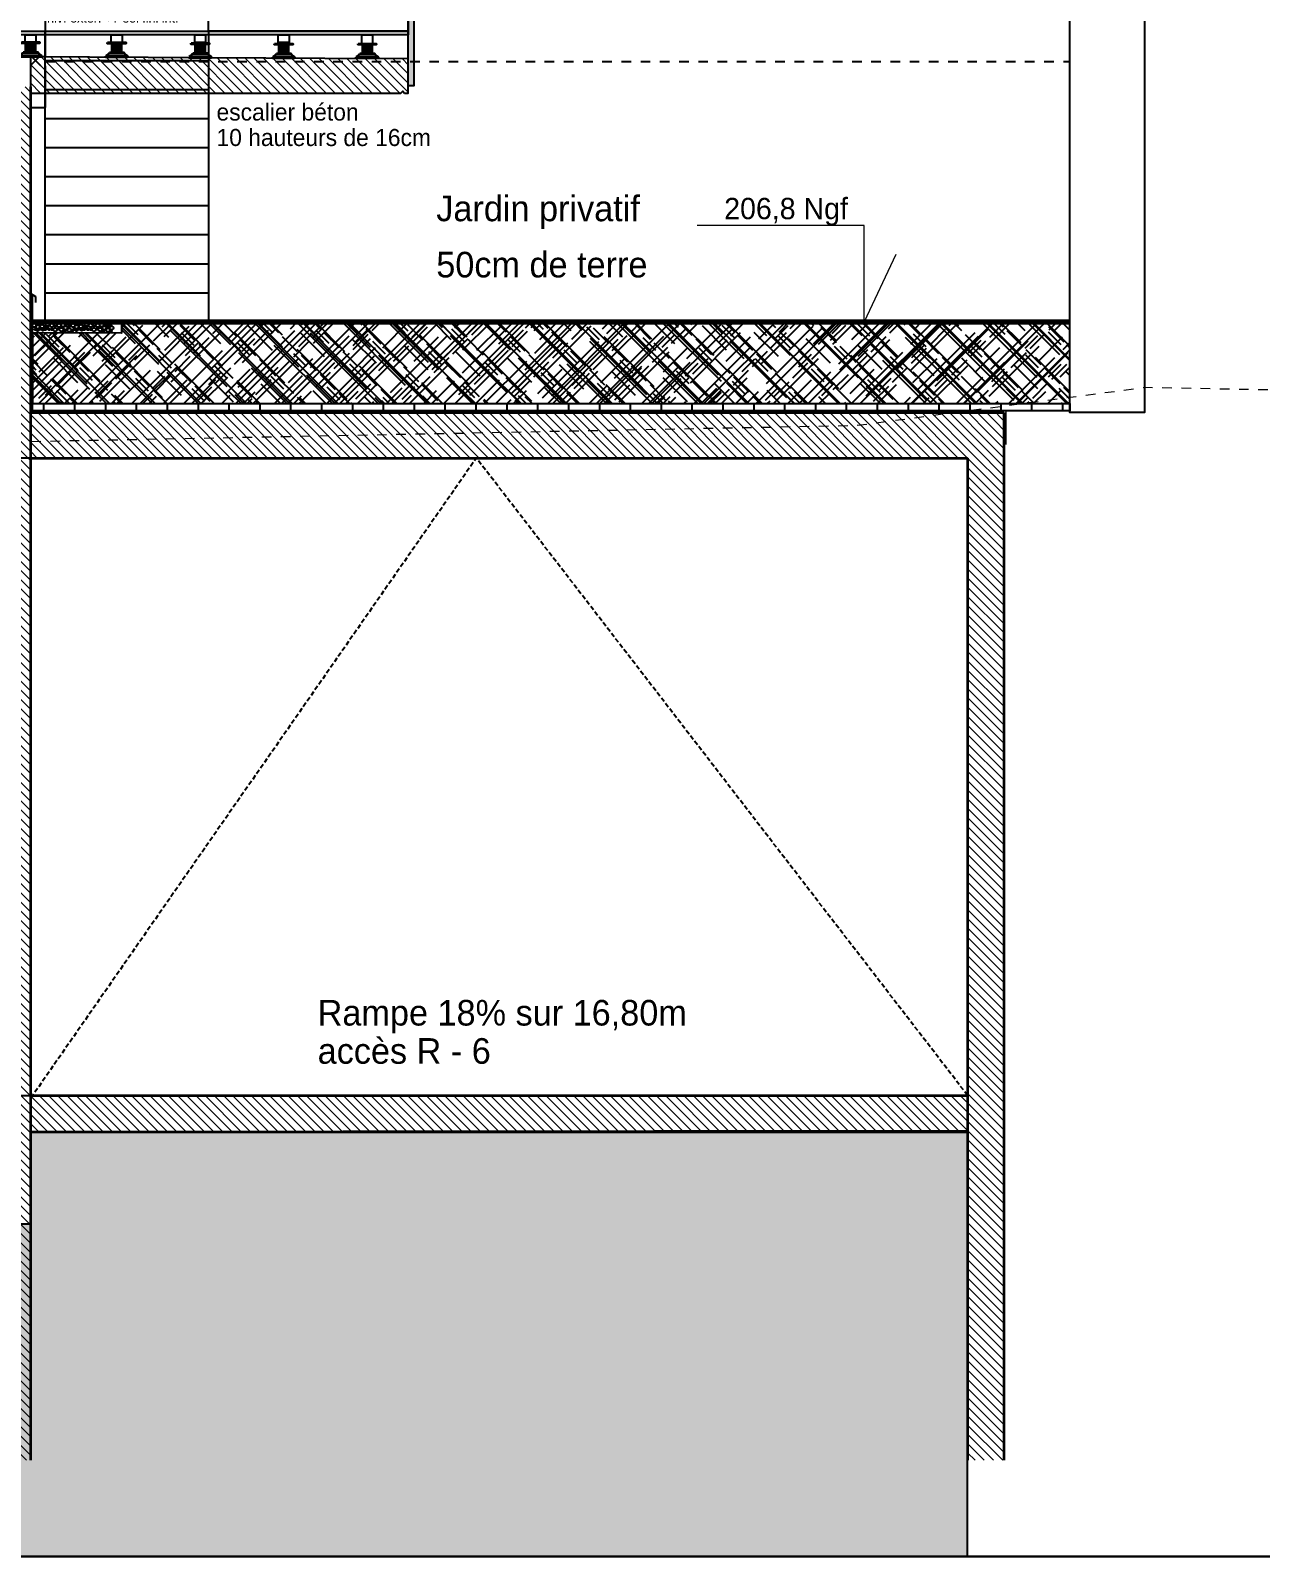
# Model space of a CAD drawing. Header units: centimetres. Extents: x -35664 to 50682, y -23001 to 23705.
# Drawn here: x 47611 to 48288, y -16601 to -15760 of the extents above; entities that cross this region are included whole.
import ezdxf

# ---------------------------------------------------------------- set-up
doc = ezdxf.new("R2010")
doc.units = ezdxf.units.CM
for name, pattern in [('Style de ligne -13', [0.147638, 0.098425, -0.049213]), ('VW-01', [0.41656, 0.20828, -0.20828]), ('VW-02', [0.69435, 0.48607, -0.20828])]:
    doc.linetypes.add(name, pattern=pattern)
doc.layers.add('B BATI-murs', color=252, linetype='Continuous', lineweight=35)
for name, color, linetype in [('B BATI-murs_Hatch', 252, 'Continuous'), ('B GÈnÈral_Hatch', 252, 'Continuous'), ('B Général', 252, 'Continuous'), ('C ANNOTATIONS-niveaux', 252, 'Continuous'), ('C ANNOTATIONS-prestations', 252, 'Continuous'), ('C ANNOTATIONS-texte', 252, 'Continuous'), ('GÈnÈral_Hatch', 252, 'Continuous'), ('Général', 252, 'Continuous'), ('prlm-Coupe', 252, 'Continuous')]:
    doc.layers.add(name, color=color, linetype=linetype)
doc.styles.add('Eurostile', font='Eurosti.TTF')
doc.styles.add('Eurostile (italic)', font='Eurostib.TTF')
pattern_1 = [(45, (0, 0), (-5.65685, 5.65685), []), (135, (0, 0), (5.65685, 5.65685), [])]
pattern_2 = [(45, (0, 0), (2.4253472, -2.6458333), [])]

# ---------------------------------------------------------------- blocks, each defined once
blk = doc.blocks.new('B 90.Groupe-351-1')
at = {"layer": 'B Général', "linetype": 'VW-01', "ltscale": 25.4}
for p, q in [((16238.7, 4917.39), (16238.7, 5481.77)), ((16368.86, 4917.39), (16368.86, 5481.77)), ((16541.92, 4917.39), (16541.92, 5481.77)), ((16675.87, 4917.39), (16675.87, 5481.77)), ((16808.7, 4917.39), (16808.7, 5481.77))]:
    blk.add_line(p, q, dxfattribs=at)
blk = doc.blocks.new('B 90.PF 220 Coupe')
at = {"layer": 'B GÈnÈral_Hatch', "linetype": 'Continuous'}
h = blk.add_hatch(dxfattribs=at)
h.set_pattern_fill('02_ISOLANT', color=256, style=0, pattern_type=2)
h.set_pattern_definition(pattern_1)
h.paths.add_polyline_path([(-116.7, 17), (-89.7, 17), (-89.7, 8), (-106.7, 8), (-106.7, 9), (-116.7, 9)])
for points in [[(-89.7, 9), (-89.8, 9), (-89.8, 7.6), (-106.6, 7.6), (-106.6, 9.1), (-116.7, 9.1), (-116.7, 9), (-106.7, 9), (-106.7, 7.5), (-89.7, 7.5)], [(-66.85, -8.15), (-61.85, -9.49), (-66.85, -10.83)], [(-90.4, -15.1), (124.33, -15.1), (124.33, -15.6), (-90.4, -15.6)], [(-90.4, -17.1), (124.33, -17.1), (124.33, -16.6), (-90.4, -16.6)]]:
    blk.add_hatch(color=250, dxfattribs=at).paths.add_polyline_path(points)
at = {"layer": 'B GÈnÈral_Hatch', "linetype": 'Continuous', "lineweight": 18}
h = blk.add_hatch(dxfattribs=at)
h.set_pattern_fill('50_BETON', color=256, style=0, pattern_type=2)
h.set_pattern_definition(pattern_2)
h.paths.add_polyline_path([(-116.7, -7), (-106.7, -7), (-106.7, 9), (-116.7, 9)])
at = {"layer": 'B GÈnÈral_Hatch', "linetype": 'Continuous'}
h = blk.add_hatch(dxfattribs=at)
h.set_pattern_fill('02_ISOLANT', color=256, style=0, pattern_type=2)
h.set_pattern_definition(pattern_1)
h.paths.add_polyline_path([(-116.7, -15), (-116.7, -7), (-110.7, -7), (-110.7, -15)])
at = {"layer": 'B GÈnÈral_Hatch', "linetype": 'Continuous', "lineweight": 18}
h = blk.add_hatch(dxfattribs=at)
h.set_pattern_fill('50_BETON', color=256, style=0, pattern_type=2)
h.set_pattern_definition(pattern_2)
h.paths.add_polyline_path([(140.3, -11), (140.3, -1), (130.3, -7), (130.3, -11)])
at = {"layer": 'GÈnÈral_Hatch', "linetype": 'Continuous'}
h = blk.add_hatch(dxfattribs=at)
h.set_pattern_fill('02_ISOLANT', color=256, style=0, pattern_type=2)
h.set_pattern_definition(pattern_1)
h.paths.add_polyline_path([(130.3, -11), (140.3, -11), (140.3, -17.6), (130.3, -17.6)])
at = {"layer": 'B Général', "linetype": 'Continuous'}
for p, q in [((-110.7, -7), (-110.7, -17)), ((104.64, -11), (-101.87, -11)), ((-98.55, -9.49), (-61.85, -9.49))]:
    blk.add_line(p, q, dxfattribs=at)
at = {"layer": 'B Général', "linetype": 'VW-02', "ltscale": 25.4}
for p, q in [((-99.45, -1.75), (-97.45, -1.75)), ((-98.45, -0.75), (-98.45, -2.75))]:
    blk.add_line(p, q, dxfattribs=at)
at = {"layer": 'B Général', "linetype": 'Continuous', "flags": 128}
for points in [[(-116.7, 17), (-89.7, 17), (-89.7, 8), (-106.7, 8), (-106.7, 9), (-116.7, 9)], [(-116.7, -7), (-106.7, -7), (-106.7, 9), (-116.7, 9)]]:
    blk.add_lwpolyline(points, dxfattribs=at)
for points in [[(-115.2, 17), (140.32, 17), (140.32, -5), (130.32, -11), (138.32, -11), (138.32, -11), (-115.2, -11)], [(-89.7, 9), (-89.8, 9), (-89.8, 7.6), (-106.6, 7.6), (-106.6, 9.1), (-116.7, 9.1), (-116.7, 9), (-106.7, 9), (-106.7, 7.5), (-89.7, 7.5), (-89.7, 9)], [(-116.7, -15), (-116.7, -7), (-110.7, -7), (-110.7, -15)], [(-110.7, -11), (-110.7, -7), (-106.7, -7), (-106.7, -11)], [(-66.85, -8.15), (-61.85, -9.49), (-66.85, -10.83)], [(-116.7, -17), (-116.7, -15), (-110.7, -15), (-110.7, -17)], [(-90.2, -17), (-110.7, -17), (-110.7, -11), (-90.2, -11)], [(-95.31, -12.6), (127.74, -12.6), (127.74, -19.6), (-95.31, -19.6)]]:
    blk.add_lwpolyline(points, close=True, dxfattribs=at)
at = {"layer": 'B Général', "linetype": 'Continuous', "lineweight": 25, "flags": 128}
for points in [[(-106.7, -10), (-106.7, 7), (-89.7, 7), (-89.7, -10)], [(140.3, -11), (140.3, -1), (140.3, -1), (140.3, -1), (130.3, -7), (130.3, -11)]]:
    blk.add_lwpolyline(points, close=True, dxfattribs=at)
at = {"layer": 'B Général', "flags": 128}
for points in [[(124.3, -19.6), (124.3, -11), (125.8, -11), (126.48, -7), (130.3, -7), (130.3, -19.6)], [(-98.8, -11), (-91.87, -11), (-91.87, -17), (-98.8, -17)], [(-88.43, -15.1), (-88.43, -12.6), (-95.31, -12.6), (-95.31, -19.6), (-88.43, -19.6), (-88.43, -17.1), (-90.4, -17.1), (-90.4, -15.1)], [(-90.4, -15.1), (124.33, -15.1), (124.33, -15.6), (-90.4, -15.6)], [(-90.4, -17.1), (124.33, -17.1), (124.33, -16.6), (-90.4, -16.6)], [(120.86, -15.1), (120.86, -12.6), (127.74, -12.6), (127.74, -19.6), (120.86, -19.6), (120.86, -17.1), (122.83, -17.1), (122.83, -15.1)]]:
    blk.add_lwpolyline(points, close=True, dxfattribs=at)
at = {"layer": 'B Général', "linetype": 'Continuous'}
blk.add_open_spline([(-105.23, -5.59), (-104.2, -7.39), (-100.62, -9.48), (-96.47, -9.5), (-92.87, -7.45), (-90.78, -3.87), (-90.76, 0.28), (-92.81, 3.88), (-96.39, 5.98), (-100.54, 6), (-104.14, 3.94), (-106.23, 0.36), (-106.26, -3.79), (-105.23, -5.59)], degree=2, dxfattribs=at)
at = {"layer": 'Général', "linetype": 'Continuous'}
for p, q in [((130.19, -5.47), (130.19, -5.02)), ((130.3, -19.6), (140.3, -19.6))]:
    blk.add_line(p, q, dxfattribs=at)
at = {"layer": 'Général', "linetype": 'Continuous', "flags": 128}
for points in [[(128.34, -7), (128.69, -5.02), (130.19, -5.02), (129.82, -5.02)], [(128.8, -7), (129.07, -5.47), (130.19, -5.47)]]:
    blk.add_lwpolyline(points, dxfattribs=at)
blk.add_lwpolyline([(130.3, -11), (140.3, -11), (140.3, -17.6), (130.3, -17.6)], close=True, dxfattribs=at)
blk = doc.blocks.new('B 90.Groupe-385-1')
at = {"layer": 'B Général', "linetype": 'Continuous'}
for p, q in [((16792.05, 4917.39), (16792.05, 5007.39)), ((16808.05, 4917.39), (16808.05, 5007.39)), ((16824.05, 4917.39), (16824.05, 5007.39)), ((16840.05, 4917.39), (16840.05, 5007.39)), ((16856.05, 4917.39), (16856.05, 5007.39)), ((16872.05, 4917.39), (16872.05, 5007.39)), ((16888.05, 4917.39), (16888.05, 5007.39)), ((16904.05, 4917.39), (16904.05, 5007.39)), ((16920.05, 4917.39), (16920.05, 5007.39)), ((16936.05, 4917.39), (16936.05, 5007.39))]:
    blk.add_line(p, q, dxfattribs=at)
at = {"layer": 'B Général', "linetype": 'Continuous', "flags": 128}
blk.add_lwpolyline([(16792.05, 4917.39), (16792.05, 5007.39), (16952.06, 5007.39), (16952.06, 4917.39)], close=True, dxfattribs=at)
blk = doc.blocks.new('B 90.Groupe-410-1')
at = {"layer": 'B Général', "linetype": 'Continuous'}
for points in [[(16952.34, 4952.4), (16952.21, 4952.17), (16952.21, 4951.64), (16952.48, 4951.18), (16952.94, 4950.91), (16953.48, 4950.91), (16953.94, 4951.18), (16954.21, 4951.64), (16954.21, 4952.17), (16953.94, 4952.63), (16953.48, 4952.89), (16952.94, 4952.89), (16952.48, 4952.63), (16952.34, 4952.4)], [(16953.47, 4953.58), (16953.41, 4953.47), (16953.41, 4953.2), (16953.54, 4952.97), (16953.77, 4952.84), (16954.04, 4952.84), (16954.27, 4952.97), (16954.41, 4953.2), (16954.41, 4953.47), (16954.27, 4953.7), (16954.04, 4953.83), (16953.77, 4953.83), (16953.54, 4953.7), (16953.47, 4953.58)], [(16954.54, 4954.53), (16954.41, 4954.3), (16954.41, 4953.77), (16954.68, 4953.31), (16955.14, 4953.05), (16955.68, 4953.05), (16956.14, 4953.31), (16956.41, 4953.77), (16956.41, 4954.3), (16956.14, 4954.76), (16955.68, 4955.03), (16955.14, 4955.03), (16954.68, 4954.76), (16954.54, 4954.53)], [(16955.74, 4952.55), (16955.61, 4952.32), (16955.61, 4951.79), (16955.88, 4951.33), (16956.34, 4951.07), (16956.88, 4951.07), (16957.34, 4951.33), (16957.61, 4951.79), (16957.61, 4952.32), (16957.34, 4952.78), (16956.88, 4953.05), (16956.34, 4953.05), (16955.88, 4952.78), (16955.74, 4952.55)], [(16956.67, 4953.82), (16956.61, 4953.71), (16956.61, 4953.44), (16956.74, 4953.21), (16956.97, 4953.08), (16957.24, 4953.08), (16957.47, 4953.21), (16957.61, 4953.44), (16957.61, 4953.71), (16957.47, 4953.94), (16957.24, 4954.07), (16956.97, 4954.07), (16956.74, 4953.94), (16956.67, 4953.82)], [(16952.88, 4949.08), (16952.74, 4948.85), (16952.74, 4948.32), (16953.01, 4947.86), (16953.47, 4947.59), (16954.01, 4947.59), (16954.47, 4947.86), (16954.74, 4948.32), (16954.74, 4948.85), (16954.47, 4949.31), (16954.01, 4949.57), (16953.47, 4949.57), (16953.01, 4949.31), (16952.88, 4949.08)], [(16953.14, 4946.9), (16953.01, 4946.67), (16953.01, 4946.14), (16953.28, 4945.68), (16953.74, 4945.42), (16954.28, 4945.42), (16954.74, 4945.68), (16955.01, 4946.14), (16955.01, 4946.67), (16954.74, 4947.13), (16954.28, 4947.4), (16953.74, 4947.4), (16953.28, 4947.13), (16953.14, 4946.9)], [(16953.17, 4950.51), (16953.11, 4950.4), (16953.11, 4950.13), (16953.24, 4949.9), (16953.47, 4949.77), (16953.74, 4949.77), (16953.97, 4949.9), (16954.11, 4950.13), (16954.11, 4950.4), (16953.97, 4950.63), (16953.74, 4950.76), (16953.47, 4950.76), (16953.24, 4950.63), (16953.17, 4950.51)], [(16954.07, 4944.38), (16954.01, 4944.26), (16954.01, 4944), (16954.14, 4943.77), (16954.37, 4943.64), (16954.64, 4943.64), (16954.87, 4943.77), (16955.01, 4944), (16955.01, 4944.26), (16954.87, 4944.49), (16954.64, 4944.63), (16954.37, 4944.63), (16954.14, 4944.49), (16954.07, 4944.38)], [(16954.47, 4952.04), (16954.41, 4951.92), (16954.41, 4951.66), (16954.54, 4951.43), (16954.77, 4951.29), (16955.04, 4951.29), (16955.27, 4951.43), (16955.41, 4951.66), (16955.41, 4951.92), (16955.27, 4952.15), (16955.04, 4952.28), (16954.77, 4952.28), (16954.54, 4952.15), (16954.47, 4952.04)], [(16954.54, 4950.46), (16954.41, 4950.24), (16954.41, 4949.7), (16954.68, 4949.25), (16955.14, 4948.98), (16955.68, 4948.98), (16956.14, 4949.25), (16956.41, 4949.7), (16956.41, 4950.24), (16956.14, 4950.69), (16955.68, 4950.96), (16955.14, 4950.96), (16954.68, 4950.69), (16954.54, 4950.46)], [(16955.44, 4948.2), (16955.31, 4947.97), (16955.31, 4947.44), (16955.58, 4946.98), (16956.04, 4946.72), (16956.58, 4946.72), (16957.04, 4946.98), (16957.31, 4947.44), (16957.31, 4947.97), (16957.04, 4948.43), (16956.58, 4948.69), (16956.04, 4948.69), (16955.58, 4948.43), (16955.44, 4948.2)], [(16955.37, 4946.36), (16955.31, 4946.24), (16955.31, 4945.98), (16955.44, 4945.75), (16955.67, 4945.62), (16955.94, 4945.62), (16956.17, 4945.75), (16956.31, 4945.98), (16956.31, 4946.24), (16956.17, 4946.47), (16955.94, 4946.61), (16955.67, 4946.61), (16955.44, 4946.47), (16955.37, 4946.36)], [(16955.48, 4944.8), (16955.35, 4944.57), (16955.35, 4944.04), (16955.61, 4943.58), (16956.08, 4943.31), (16956.61, 4943.31), (16957.08, 4943.58), (16957.35, 4944.04), (16957.35, 4944.57), (16957.08, 4945.03), (16956.61, 4945.29), (16956.08, 4945.29), (16955.61, 4945.03), (16955.48, 4944.8)], [(16956.67, 4949.72), (16956.61, 4949.61), (16956.61, 4949.34), (16956.74, 4949.11), (16956.97, 4948.98), (16957.24, 4948.98), (16957.47, 4949.11), (16957.61, 4949.34), (16957.61, 4949.61), (16957.47, 4949.84), (16957.24, 4949.97), (16956.97, 4949.97), (16956.74, 4949.84), (16956.67, 4949.72)], [(16952.37, 4938.02), (16952.31, 4937.91), (16952.31, 4937.64), (16952.44, 4937.41), (16952.67, 4937.28), (16952.94, 4937.28), (16953.17, 4937.41), (16953.31, 4937.64), (16953.31, 4937.91), (16953.17, 4938.14), (16952.94, 4938.27), (16952.67, 4938.27), (16952.44, 4938.14), (16952.37, 4938.02)], [(16952.64, 4940.67), (16952.51, 4940.44), (16952.51, 4939.91), (16952.78, 4939.45), (16953.24, 4939.18), (16953.78, 4939.18), (16954.24, 4939.45), (16954.51, 4939.91), (16954.51, 4940.44), (16954.24, 4940.9), (16953.78, 4941.16), (16953.24, 4941.16), (16952.78, 4940.9), (16952.64, 4940.67)], [(16952.57, 4936.07), (16952.51, 4935.95), (16952.51, 4935.69), (16952.64, 4935.46), (16952.87, 4935.32), (16953.14, 4935.32), (16953.37, 4935.46), (16953.51, 4935.69), (16953.51, 4935.95), (16953.37, 4936.18), (16953.14, 4936.31), (16952.87, 4936.31), (16952.64, 4936.18), (16952.57, 4936.07)], [(16953.14, 4942.94), (16953.01, 4942.71), (16953.01, 4942.18), (16953.28, 4941.72), (16953.74, 4941.46), (16954.28, 4941.46), (16954.74, 4941.72), (16955.01, 4942.18), (16955.01, 4942.71), (16954.74, 4943.17), (16954.28, 4943.44), (16953.74, 4943.44), (16953.28, 4943.17), (16953.14, 4942.94)], [(16953.72, 4937.6), (16953.59, 4937.37), (16953.59, 4936.84), (16953.85, 4936.38), (16954.32, 4936.12), (16954.85, 4936.12), (16955.32, 4936.38), (16955.59, 4936.84), (16955.59, 4937.37), (16955.32, 4937.83), (16954.85, 4938.09), (16954.32, 4938.09), (16953.85, 4937.83), (16953.72, 4937.6)], [(16954.32, 4939.03), (16954.26, 4938.92), (16954.26, 4938.65), (16954.39, 4938.43), (16954.62, 4938.29), (16954.89, 4938.29), (16955.12, 4938.43), (16955.26, 4938.65), (16955.26, 4938.92), (16955.12, 4939.15), (16954.89, 4939.28), (16954.62, 4939.28), (16954.39, 4939.15), (16954.32, 4939.03)], [(16955.07, 4940.32), (16955.01, 4940.21), (16955.01, 4939.94), (16955.14, 4939.71), (16955.37, 4939.58), (16955.64, 4939.58), (16955.87, 4939.71), (16956.01, 4939.94), (16956.01, 4940.21), (16955.87, 4940.44), (16955.64, 4940.57), (16955.37, 4940.57), (16955.14, 4940.44), (16955.07, 4940.32)], [(16955.57, 4936.16), (16955.51, 4936.05), (16955.51, 4935.78), (16955.64, 4935.56), (16955.87, 4935.42), (16956.14, 4935.42), (16956.37, 4935.56), (16956.51, 4935.78), (16956.51, 4936.05), (16956.37, 4936.28), (16956.14, 4936.41), (16955.87, 4936.41), (16955.64, 4936.28), (16955.57, 4936.16)], [(16955.77, 4942.7), (16955.71, 4942.58), (16955.71, 4942.32), (16955.84, 4942.09), (16956.07, 4941.95), (16956.34, 4941.95), (16956.57, 4942.09), (16956.71, 4942.32), (16956.71, 4942.58), (16956.57, 4942.81), (16956.34, 4942.94), (16956.07, 4942.94), (16955.84, 4942.81), (16955.77, 4942.7)], [(16955.77, 4941.21), (16955.71, 4941.1), (16955.71, 4940.83), (16955.84, 4940.6), (16956.07, 4940.47), (16956.34, 4940.47), (16956.57, 4940.6), (16956.71, 4940.83), (16956.71, 4941.1), (16956.57, 4941.33), (16956.34, 4941.46), (16956.07, 4941.46), (16955.84, 4941.33), (16955.77, 4941.21)], [(16955.77, 4939.13), (16955.71, 4939.02), (16955.71, 4938.75), (16955.84, 4938.52), (16956.07, 4938.39), (16956.34, 4938.39), (16956.57, 4938.52), (16956.71, 4938.75), (16956.71, 4939.02), (16956.57, 4939.25), (16956.34, 4939.38), (16956.07, 4939.38), (16955.84, 4939.25), (16955.77, 4939.13)], [(16956.07, 4937.75), (16956.01, 4937.63), (16956.01, 4937.37), (16956.14, 4937.14), (16956.37, 4937.01), (16956.64, 4937.01), (16956.87, 4937.14), (16957.01, 4937.37), (16957.01, 4937.63), (16956.87, 4937.86), (16956.64, 4938), (16956.37, 4938), (16956.14, 4937.86), (16956.07, 4937.75)], [(16952.34, 4931.05), (16952.21, 4930.83), (16952.21, 4930.29), (16952.48, 4929.84), (16952.94, 4929.57), (16953.48, 4929.57), (16953.94, 4929.84), (16954.21, 4930.29), (16954.21, 4930.83), (16953.94, 4931.28), (16953.48, 4931.55), (16952.94, 4931.55), (16952.48, 4931.28), (16952.34, 4931.05)], [(16952.88, 4927.74), (16952.74, 4927.51), (16952.74, 4926.98), (16953.01, 4926.52), (16953.47, 4926.25), (16954.01, 4926.25), (16954.47, 4926.52), (16954.74, 4926.98), (16954.74, 4927.51), (16954.47, 4927.97), (16954.01, 4928.23), (16953.47, 4928.23), (16953.01, 4927.97), (16952.88, 4927.74)], [(16953.14, 4933.25), (16953.01, 4933.02), (16953.01, 4932.49), (16953.28, 4932.03), (16953.74, 4931.76), (16954.28, 4931.76), (16954.74, 4932.03), (16955.01, 4932.49), (16955.01, 4933.02), (16954.74, 4933.48), (16954.28, 4933.74), (16953.74, 4933.74), (16953.28, 4933.48), (16953.14, 4933.25)], [(16953.17, 4929.17), (16953.11, 4929.06), (16953.11, 4928.79), (16953.24, 4928.56), (16953.47, 4928.43), (16953.74, 4928.43), (16953.97, 4928.56), (16954.11, 4928.79), (16954.11, 4929.06), (16953.97, 4929.29), (16953.74, 4929.42), (16953.47, 4929.42), (16953.24, 4929.29), (16953.17, 4929.17)], [(16953.99, 4935.22), (16953.85, 4935), (16953.85, 4934.46), (16954.12, 4934.01), (16954.59, 4933.74), (16955.12, 4933.74), (16955.59, 4934.01), (16955.85, 4934.46), (16955.85, 4935), (16955.59, 4935.45), (16955.12, 4935.72), (16954.59, 4935.72), (16954.12, 4935.45), (16953.99, 4935.22)], [(16954.47, 4930.69), (16954.41, 4930.58), (16954.41, 4930.31), (16954.54, 4930.08), (16954.77, 4929.95), (16955.04, 4929.95), (16955.27, 4930.08), (16955.41, 4930.31), (16955.41, 4930.58), (16955.27, 4930.81), (16955.04, 4930.94), (16954.77, 4930.94), (16954.54, 4930.81), (16954.47, 4930.69)], [(16954.54, 4929.12), (16954.41, 4928.89), (16954.41, 4928.36), (16954.68, 4927.9), (16955.14, 4927.64), (16955.68, 4927.64), (16956.14, 4927.9), (16956.41, 4928.36), (16956.41, 4928.89), (16956.14, 4929.35), (16955.68, 4929.62), (16955.14, 4929.62), (16954.68, 4929.35), (16954.54, 4929.12)], [(16955.74, 4931.21), (16955.61, 4930.98), (16955.61, 4930.45), (16955.88, 4929.99), (16956.34, 4929.72), (16956.88, 4929.72), (16957.34, 4929.99), (16957.61, 4930.45), (16957.61, 4930.98), (16957.34, 4931.44), (16956.88, 4931.7), (16956.34, 4931.7), (16955.88, 4931.44), (16955.74, 4931.21)], [(16955.71, 4933.67), (16955.64, 4933.55), (16955.64, 4933.29), (16955.78, 4933.06), (16956.01, 4932.92), (16956.28, 4932.92), (16956.51, 4933.06), (16956.64, 4933.29), (16956.64, 4933.55), (16956.51, 4933.78), (16956.28, 4933.91), (16956.01, 4933.91), (16955.78, 4933.78), (16955.71, 4933.67)], [(16956.33, 4934.88), (16956.26, 4934.76), (16956.26, 4934.5), (16956.39, 4934.27), (16956.62, 4934.14), (16956.89, 4934.14), (16957.12, 4934.27), (16957.26, 4934.5), (16957.26, 4934.76), (16957.12, 4934.99), (16956.89, 4935.13), (16956.62, 4935.13), (16956.39, 4934.99), (16956.33, 4934.88)], [(16956.67, 4932.48), (16956.61, 4932.36), (16956.61, 4932.1), (16956.74, 4931.87), (16956.97, 4931.74), (16957.24, 4931.74), (16957.47, 4931.87), (16957.61, 4932.1), (16957.61, 4932.36), (16957.47, 4932.59), (16957.24, 4932.73), (16956.97, 4932.73), (16956.74, 4932.59), (16956.67, 4932.48)], [(16956.67, 4928.38), (16956.61, 4928.26), (16956.61, 4928), (16956.74, 4927.77), (16956.97, 4927.64), (16957.24, 4927.64), (16957.47, 4927.77), (16957.61, 4928), (16957.61, 4928.26), (16957.47, 4928.49), (16957.24, 4928.63), (16956.97, 4928.63), (16956.74, 4928.49), (16956.67, 4928.38)], [(16952.64, 4919.32), (16952.51, 4919.09), (16952.51, 4918.56), (16952.78, 4918.1), (16953.24, 4917.84), (16953.78, 4917.84), (16954.24, 4918.1), (16954.51, 4918.56), (16954.51, 4919.09), (16954.24, 4919.55), (16953.78, 4919.82), (16953.24, 4919.82), (16952.78, 4919.55), (16952.64, 4919.32)], [(16953.14, 4925.56), (16953.01, 4925.33), (16953.01, 4924.8), (16953.28, 4924.34), (16953.74, 4924.07), (16954.28, 4924.07), (16954.74, 4924.34), (16955.01, 4924.8), (16955.01, 4925.33), (16954.74, 4925.79), (16954.28, 4926.05), (16953.74, 4926.05), (16953.28, 4925.79), (16953.14, 4925.56)], [(16953.14, 4921.6), (16953.01, 4921.37), (16953.01, 4920.84), (16953.28, 4920.38), (16953.74, 4920.12), (16954.28, 4920.12), (16954.74, 4920.38), (16955.01, 4920.84), (16955.01, 4921.37), (16954.74, 4921.83), (16954.28, 4922.09), (16953.74, 4922.09), (16953.28, 4921.83), (16953.14, 4921.6)], [(16954.07, 4923.04), (16954.01, 4922.92), (16954.01, 4922.66), (16954.14, 4922.43), (16954.37, 4922.29), (16954.64, 4922.29), (16954.87, 4922.43), (16955.01, 4922.66), (16955.01, 4922.92), (16954.87, 4923.15), (16954.64, 4923.28), (16954.37, 4923.28), (16954.14, 4923.15), (16954.07, 4923.04)], [(16955.07, 4918.98), (16955.01, 4918.86), (16955.01, 4918.6), (16955.14, 4918.37), (16955.37, 4918.24), (16955.64, 4918.24), (16955.87, 4918.37), (16956.01, 4918.6), (16956.01, 4918.86), (16955.87, 4919.09), (16955.64, 4919.23), (16955.37, 4919.23), (16955.14, 4919.09), (16955.07, 4918.98)], [(16955.44, 4926.86), (16955.31, 4926.63), (16955.31, 4926.1), (16955.58, 4925.64), (16956.04, 4925.37), (16956.58, 4925.37), (16957.04, 4925.64), (16957.31, 4926.1), (16957.31, 4926.63), (16957.04, 4927.09), (16956.58, 4927.35), (16956.04, 4927.35), (16955.58, 4927.09), (16955.44, 4926.86)], [(16955.37, 4925.01), (16955.31, 4924.9), (16955.31, 4924.63), (16955.44, 4924.4), (16955.67, 4924.27), (16955.94, 4924.27), (16956.17, 4924.4), (16956.31, 4924.63), (16956.31, 4924.9), (16956.17, 4925.13), (16955.94, 4925.26), (16955.67, 4925.26), (16955.44, 4925.13), (16955.37, 4925.01)], [(16955.48, 4923.45), (16955.35, 4923.22), (16955.35, 4922.69), (16955.61, 4922.23), (16956.08, 4921.97), (16956.61, 4921.97), (16957.08, 4922.23), (16957.35, 4922.69), (16957.35, 4923.22), (16957.08, 4923.68), (16956.61, 4923.95), (16956.08, 4923.95), (16955.61, 4923.68), (16955.48, 4923.45)], [(16955.77, 4921.35), (16955.71, 4921.24), (16955.71, 4920.97), (16955.84, 4920.74), (16956.07, 4920.61), (16956.34, 4920.61), (16956.57, 4920.74), (16956.71, 4920.97), (16956.71, 4921.24), (16956.57, 4921.47), (16956.34, 4921.6), (16956.07, 4921.6), (16955.84, 4921.47), (16955.77, 4921.35)], [(16955.77, 4919.87), (16955.71, 4919.75), (16955.71, 4919.49), (16955.84, 4919.26), (16956.07, 4919.13), (16956.34, 4919.13), (16956.57, 4919.26), (16956.71, 4919.49), (16956.71, 4919.75), (16956.57, 4919.98), (16956.34, 4920.12), (16956.07, 4920.12), (16955.84, 4919.98), (16955.77, 4919.87)], [(16952.37, 4916.68), (16952.31, 4916.57), (16952.31, 4916.3), (16952.44, 4916.07), (16952.67, 4915.94), (16952.94, 4915.94), (16953.17, 4916.07), (16953.31, 4916.3), (16953.31, 4916.57), (16953.17, 4916.8), (16952.94, 4916.93), (16952.67, 4916.93), (16952.44, 4916.8), (16952.37, 4916.68)], [(16952.57, 4914.72), (16952.51, 4914.61), (16952.51, 4914.34), (16952.64, 4914.11), (16952.87, 4913.98), (16953.14, 4913.98), (16953.37, 4914.11), (16953.51, 4914.34), (16953.51, 4914.61), (16953.37, 4914.84), (16953.14, 4914.97), (16952.87, 4914.97), (16952.64, 4914.84), (16952.57, 4914.72)], [(16953.14, 4911.9), (16953.01, 4911.67), (16953.01, 4911.14), (16953.28, 4910.68), (16953.74, 4910.42), (16954.28, 4910.42), (16954.74, 4910.68), (16955.01, 4911.14), (16955.01, 4911.67), (16954.74, 4912.13), (16954.28, 4912.4), (16953.74, 4912.4), (16953.28, 4912.13), (16953.14, 4911.9)], [(16953.72, 4916.26), (16953.59, 4916.03), (16953.59, 4915.5), (16953.85, 4915.04), (16954.32, 4914.77), (16954.85, 4914.77), (16955.32, 4915.04), (16955.59, 4915.5), (16955.59, 4916.03), (16955.32, 4916.49), (16954.85, 4916.75), (16954.32, 4916.75), (16953.85, 4916.49), (16953.72, 4916.26)], [(16953.99, 4913.88), (16953.85, 4913.65), (16953.85, 4913.12), (16954.12, 4912.66), (16954.59, 4912.4), (16955.12, 4912.4), (16955.59, 4912.66), (16955.85, 4913.12), (16955.85, 4913.65), (16955.59, 4914.11), (16955.12, 4914.38), (16954.59, 4914.38), (16954.12, 4914.11), (16953.99, 4913.88)], [(16954.32, 4917.69), (16954.26, 4917.58), (16954.26, 4917.31), (16954.39, 4917.08), (16954.62, 4916.95), (16954.89, 4916.95), (16955.12, 4917.08), (16955.26, 4917.31), (16955.26, 4917.58), (16955.12, 4917.81), (16954.89, 4917.94), (16954.62, 4917.94), (16954.39, 4917.81), (16954.32, 4917.69)], [(16955.57, 4914.82), (16955.51, 4914.71), (16955.51, 4914.44), (16955.64, 4914.21), (16955.87, 4914.08), (16956.14, 4914.08), (16956.37, 4914.21), (16956.51, 4914.44), (16956.51, 4914.71), (16956.37, 4914.94), (16956.14, 4915.07), (16955.87, 4915.07), (16955.64, 4914.94), (16955.57, 4914.82)], [(16955.71, 4912.32), (16955.64, 4912.21), (16955.64, 4911.94), (16955.78, 4911.71), (16956.01, 4911.58), (16956.28, 4911.58), (16956.51, 4911.71), (16956.64, 4911.94), (16956.64, 4912.21), (16956.51, 4912.44), (16956.28, 4912.57), (16956.01, 4912.57), (16955.78, 4912.44), (16955.71, 4912.32)], [(16955.77, 4917.79), (16955.71, 4917.68), (16955.71, 4917.41), (16955.84, 4917.18), (16956.07, 4917.05), (16956.34, 4917.05), (16956.57, 4917.18), (16956.71, 4917.41), (16956.71, 4917.68), (16956.57, 4917.9), (16956.34, 4918.04), (16956.07, 4918.04), (16955.84, 4917.9), (16955.77, 4917.79)], [(16956.07, 4916.4), (16956.01, 4916.29), (16956.01, 4916.02), (16956.14, 4915.8), (16956.37, 4915.66), (16956.64, 4915.66), (16956.87, 4915.8), (16957.01, 4916.02), (16957.01, 4916.29), (16956.87, 4916.52), (16956.64, 4916.65), (16956.37, 4916.65), (16956.14, 4916.52), (16956.07, 4916.4)], [(16956.33, 4913.53), (16956.26, 4913.42), (16956.26, 4913.15), (16956.39, 4912.93), (16956.62, 4912.79), (16956.89, 4912.79), (16957.12, 4912.93), (16957.26, 4913.15), (16957.26, 4913.42), (16957.12, 4913.65), (16956.89, 4913.78), (16956.62, 4913.78), (16956.39, 4913.65), (16956.33, 4913.53)]]:
    blk.add_open_spline(points, degree=2, dxfattribs=at)
blk = doc.blocks.new('B 90.Groupe-505-1')
at = {"layer": 'B GÈnÈral_Hatch', "linetype": 'Continuous'}
h = blk.add_hatch(dxfattribs=at)
h.set_pattern_fill('H_VEGETAL 3', color=256, style=0, pattern_type=2)
h.set_pattern_definition([(45, (0, 0), (23.212778, -1.975556), [44.003255, -6.28618]), (45, (-3.58, -6.791), (-3.5471, -28.555677), [18.85854, -31.430896]), (45, (3.143, -3.143), (2.536633, -22.539133), [40.349175, -45.50013]), (45, (1.605, -7.779), (26.400366, 1.257412), [38.97431, -11.315123]), (45, (6.286, -6.286), (12.572359, -12.572359), [11.783446, -2.945862]), (45, (7.858, -7.858), (12.572359, -12.572359), [9.864344, -16.094456]), (45, (9.43, -9.43), (12.572359, -12.572359), []), (45, (0.185, -21.731), (12.572359, -12.572359), [66.77512, -54.63419]), (135, (6.42, -3.21), (24.694444, 4.198056), [44.003455, -6.28621]), (135, (11.853, -12.1), (-29.633333, 0.987778), [18.858624, -31.43104]), (135, (0.74, -4.692), (-6.6675, -21.73111), [40.34934, -45.50032]), (135, (5.927, -14.076), (24.94139, 3.704167), [38.97449, -11.315174]), (135, (8.396, -20.003), (16.792222, 11.853333), [11.78373, -2.945933]), (135, (3.704, -18.274), (-15.804444, -12.84111), [9.864344, -16.094456]), (135, (1.729, -19.509), (18.026944, 10.61861), []), (135, (4.445, -26.176), (14.322778, 14.569722), [66.77531, -54.63435])])
h.paths.add_polyline_path([(16997.06, 5481.77), (16952.06, 5481.77), (16952.09, 4959.39), (16958.22, 4959.39), (16958.18, 4910.39), (16997.06, 4910.39)])
h = blk.add_hatch(dxfattribs=at)
h.set_pattern_fill('BARDAGE BOIS-2', color=256, angle=90, style=0, pattern_type=2)
h.set_pattern_definition([(180, (94760.784, -155990.602), (1e-15, 17), [])])
h.paths.add_polyline_path([(16997.06, 4910.39), (16997.06, 5481.77), (17001.06, 5481.77), (17001.06, 4910.39)])
at = {"layer": 'B GÈnÈral_Hatch', "linetype": 'Continuous', "lineweight": 18}
h = blk.add_hatch(dxfattribs=at)
h.set_pattern_fill('50_BETON', color=256, style=0, pattern_type=2)
h.set_pattern_definition(pattern_2)
h.paths.add_polyline_path([(17002.06, 5445.39), (17027.06, 5425.39), (17579, 5425.39), (17579, 5445.39)])
h = blk.add_hatch(dxfattribs=at)
h.set_pattern_fill('50_BETON', color=256, style=0, pattern_type=2)
h.set_pattern_definition(pattern_2)
h.paths.add_polyline_path([(17002.06, 4909.39), (17027.06, 4909.39), (17027.06, 5425.39), (17002.06, 5445.39)])
h = blk.add_hatch(dxfattribs=at)
h.set_pattern_fill('50_BETON', color=256, style=0, pattern_type=2)
h.set_pattern_definition(pattern_2)
h.paths.add_polyline_path([(17378.06, 4909.39), (17398.06, 4909.39), (17398.06, 5425.39), (17378.06, 5425.39)])
at = {"layer": 'B GÈnÈral_Hatch', "linetype": 'Continuous'}
h = blk.add_hatch(dxfattribs=at)
h.set_pattern_fill('02_ISOLANT', color=256, angle=90, style=0, pattern_type=2)
h.set_pattern_definition([(135, (0, 0), (-5.6568542, -5.6568542), []), (225, (0, 0), (-5.6568542, 5.6568542), [])])
h.paths.add_polyline_path([(16806.08, 4909.39), (16811.06, 4909.39), (16811.06, 4917.39), (16806.08, 4917.39)])
at = {"layer": 'B GÈnÈral_Hatch', "linetype": 'Continuous', "lineweight": 18}
h = blk.add_hatch(dxfattribs=at)
h.set_pattern_fill('50_BETON', color=256, style=0, pattern_type=2)
h.set_pattern_definition(pattern_2)
h.paths.add_polyline_path([(16822.56, 4909.39), (16822.56, 4884.39), (17579, 4884.39), (17579, 4909.39)])
at = {"layer": 'B GÈnÈral_Hatch'}
blk.add_lwpolyline([(17027.06, 4884.39), (16841.06, 4884.39), (16841.06, 4460.39), (16881.06, 4460.39), (16881.06, 4380.39), (16856.06, 4380.39), (16856.06, 3786.44), (17120.06, 3786.44), (17120.06, 3272.29), (17429.06, 3272.29), (17429.06, 4884.39), (17378.06, 4884.39), (17378.06, 5425.39), (17027.06, 5425.39)], close=True, dxfattribs=at)
at = {"layer": 'B Général', "linetype": 'Continuous', "lineweight": 35}
for p, q in [((17002.06, 5445.39), (17579, 5445.39)), ((17002.06, 4909.39), (17002.06, 5445.39)), ((17027.06, 5425.39), (17579, 5425.39)), ((17027.06, 4909.39), (17027.06, 5425.39)), ((17378.06, 4909.39), (17378.06, 5425.39)), ((17398.06, 4909.39), (17398.06, 5425.39)), ((16822.56, 4909.39), (17579, 4909.39))]:
    blk.add_line(p, q, dxfattribs=at)
at = {"layer": 'B Général', "linetype": 'Continuous'}
for p, q in [((17002.06, 5445.39), (17579, 5445.39)), ((17002.06, 4909.39), (17002.06, 5445.39)), ((17027.06, 5425.39), (17378.06, 5425.39)), ((17027.06, 4909.39), (17027.06, 5425.39)), ((17378.06, 4909.39), (17378.06, 5425.39)), ((17398.06, 5425.39), (17579, 5425.39)), ((17398.06, 4909.39), (17398.06, 5425.39)), ((16811.06, 4917.39), (16806.08, 4917.39)), ((16806.08, 4917.39), (16806.08, 4883.39)), ((16811.06, 4917.39), (16806.08, 4917.39)), ((16811.06, 4917.39), (16834.06, 4917.39)), ((16834.06, 4909.39), (16834.06, 4917.39)), ((16822.56, 4909.39), (17378.06, 4909.39)), ((17398.06, 4909.39), (17579, 4909.39))]:
    blk.add_line(p, q, dxfattribs=at)
at = {"layer": 'B Général', "linetype": 'Continuous', "flags": 128}
for points in [[(16997.06, 5481.77), (16952.06, 5481.77), (16952.09, 4959.39), (16958.22, 4959.39), (16958.18, 4910.39), (16997.06, 4910.39)], [(16997.06, 4910.39), (16997.06, 5481.77), (17001.06, 5481.77), (17001.06, 4910.39)]]:
    blk.add_lwpolyline(points, close=True, dxfattribs=at)
at = {"layer": 'B Général', "lineweight": 18, "flags": 128}
blk.add_lwpolyline([(16937.06, 4910.39), (17001.06, 4910.39), (17001.06, 5446.39), (17019.6, 5446.39)], dxfattribs=at)
at = {"layer": 'B Général', "linetype": 'Style de ligne -13', "ltscale": 25.4, "flags": 128}
blk.add_lwpolyline([(17378.06, 5425.39), (17027.06, 5154.89), (17379.02, 4909.89)], dxfattribs=at)
at = {"layer": 'B Général', "flags": 128}
blk.add_lwpolyline([(16941.33, 4912.38), (16938.33, 4912.39), (16936.42, 4909.39), (16933.32, 4909.39)], dxfattribs=at)
at = {"layer": 'B Général'}
for name, p in [('B 90.Groupe-385-1', (0, 0)), ('B 90.Groupe-410-1', (0, 0)), ('B 90.PF 220 Coupe', (16665.76, 4900.39))]:
    blk.add_blockref(name, p, dxfattribs=at)
at = {"layer": 'C ANNOTATIONS-prestations', "insert": (16831.81, 5011.81), "char_height": 9.3982, "width": 145.9973, "attachment_point": 1, "rotation": 90, "line_spacing_factor": 0.895453, "style": 'Eurostile'}
blk.add_mtext('escalier béton\\P10 hauteurs de 16cm', dxfattribs=at)
at = {"layer": 'C ANNOTATIONS-texte', "char_height": 14.0973, "attachment_point": 1, "rotation": 90, "line_spacing_factor": 0.895453, "style": 'Eurostile'}
for s, insert, width in [('Rampe 18% sur 16,80m\\Paccès R - 6', (17325.5, 5067.5), 228.4497), ('50cm de terre', (16913.5, 5132.81), 194.9973), ('Jardin privatif', (16882.55, 5132.81), 130.4973)]:
    blk.add_mtext(s, dxfattribs=dict(at, insert=insert, width=width))
blk = doc.blocks.new('B 90.Groupe-565-1')
at = {"layer": 'B BATI-murs_Hatch', "linetype": 'Continuous'}
for points in [[(16798.87, 5043.78), (16798.87, 5053.78), (16799.37, 5053.78), (16799.37, 5043.78)], [(16806.37, 5042.78), (16806.37, 5054.78), (16806.87, 5054.78), (16806.87, 5042.78)], [(16799.37, 5046.28), (16799.37, 5051.28), (16804.37, 5051.28), (16804.37, 5046.28)], [(16804.37, 5044.78), (16804.37, 5052.78), (16804.87, 5052.78), (16804.87, 5044.78)]]:
    blk.add_hatch(color=250, dxfattribs=at).paths.add_polyline_path(points)
at = {"layer": 'B BATI-murs', "linetype": 'Continuous'}
for p, q in [((16806.37, 5054.78), (16804.87, 5052.78)), ((16804.87, 5044.78), (16806.37, 5042.78))]:
    blk.add_line(p, q, dxfattribs=at)
at = {"layer": 'B BATI-murs', "linetype": 'Continuous', "flags": 128}
for points in [[(16798.87, 5043.78), (16798.87, 5053.78), (16799.37, 5053.78), (16799.37, 5043.78)], [(16806.37, 5042.78), (16806.37, 5054.78), (16806.87, 5054.78), (16806.87, 5042.78)], [(16799.37, 5046.28), (16799.37, 5051.28), (16804.37, 5051.28), (16804.37, 5046.28)], [(16804.37, 5044.78), (16804.37, 5052.78), (16804.87, 5052.78), (16804.87, 5044.78)]]:
    blk.add_lwpolyline(points, close=True, dxfattribs=at)
blk = doc.blocks.new('B 90.Groupe-566-1')
at = {"layer": 'B BATI-murs_Hatch', "linetype": 'Continuous'}
for points in [[(16798.59, 4997.78), (16798.59, 5007.78), (16799.09, 5007.78), (16799.09, 4997.78)], [(16799.09, 5000.28), (16799.09, 5005.28), (16804.09, 5005.28), (16804.09, 5000.28)], [(16804.09, 4998.78), (16804.09, 5006.78), (16804.59, 5006.78), (16804.59, 4998.78)], [(16806.09, 4996.78), (16806.09, 5008.78), (16806.59, 5008.78), (16806.59, 4996.78)]]:
    blk.add_hatch(color=250, dxfattribs=at).paths.add_polyline_path(points)
at = {"layer": 'B BATI-murs', "linetype": 'Continuous'}
for p, q in [((16806.09, 5008.78), (16804.59, 5006.78)), ((16804.59, 4998.78), (16806.09, 4996.78))]:
    blk.add_line(p, q, dxfattribs=at)
at = {"layer": 'B BATI-murs', "linetype": 'Continuous', "flags": 128}
for points in [[(16798.59, 4997.78), (16798.59, 5007.78), (16799.09, 5007.78), (16799.09, 4997.78)], [(16799.09, 5000.28), (16799.09, 5005.28), (16804.09, 5005.28), (16804.09, 5000.28)], [(16804.09, 4998.78), (16804.09, 5006.78), (16804.59, 5006.78), (16804.59, 4998.78)], [(16806.09, 4996.78), (16806.09, 5008.78), (16806.59, 5008.78), (16806.59, 4996.78)]]:
    blk.add_lwpolyline(points, close=True, dxfattribs=at)
blk = doc.blocks.new('B 90.Groupe-567-1')
at = {"layer": 'B BATI-murs_Hatch', "linetype": 'Continuous'}
for points in [[(16798.04, 4904.38), (16798.04, 4914.38), (16798.54, 4914.38), (16798.54, 4904.38)], [(16798.54, 4906.88), (16798.54, 4911.88), (16803.54, 4911.88), (16803.54, 4906.88)], [(16803.54, 4905.38), (16803.54, 4913.38), (16804.04, 4913.38), (16804.04, 4905.38)], [(16805.54, 4903.38), (16805.54, 4915.38), (16806.04, 4915.38), (16806.04, 4903.38)]]:
    blk.add_hatch(color=250, dxfattribs=at).paths.add_polyline_path(points)
at = {"layer": 'B BATI-murs', "linetype": 'Continuous'}
for p, q in [((16805.54, 4915.38), (16804.04, 4913.38)), ((16804.04, 4905.38), (16805.54, 4903.38))]:
    blk.add_line(p, q, dxfattribs=at)
at = {"layer": 'B BATI-murs', "linetype": 'Continuous', "flags": 128}
for points in [[(16798.04, 4904.38), (16798.04, 4914.38), (16798.54, 4914.38), (16798.54, 4904.38)], [(16798.54, 4906.88), (16798.54, 4911.88), (16803.54, 4911.88), (16803.54, 4906.88)], [(16803.54, 4905.38), (16803.54, 4913.38), (16804.04, 4913.38), (16804.04, 4905.38)], [(16805.54, 4903.38), (16805.54, 4915.38), (16806.04, 4915.38), (16806.04, 4903.38)]]:
    blk.add_lwpolyline(points, close=True, dxfattribs=at)
blk = doc.blocks.new('B 90.Groupe-568-1')
at = {"layer": 'B BATI-murs_Hatch', "linetype": 'Continuous'}
for points in [[(16798.3, 4951.78), (16798.3, 4961.78), (16798.8, 4961.78), (16798.8, 4951.78)], [(16805.8, 4950.78), (16805.8, 4962.78), (16806.3, 4962.78), (16806.3, 4950.78)], [(16798.8, 4954.28), (16798.8, 4959.28), (16803.8, 4959.28), (16803.8, 4954.28)], [(16803.8, 4952.78), (16803.8, 4960.78), (16804.3, 4960.78), (16804.3, 4952.78)]]:
    blk.add_hatch(color=250, dxfattribs=at).paths.add_polyline_path(points)
at = {"layer": 'B BATI-murs', "linetype": 'Continuous'}
for p, q in [((16805.8, 4962.78), (16804.3, 4960.78)), ((16804.3, 4952.78), (16805.8, 4950.78))]:
    blk.add_line(p, q, dxfattribs=at)
at = {"layer": 'B BATI-murs', "linetype": 'Continuous', "flags": 128}
for points in [[(16798.3, 4951.78), (16798.3, 4961.78), (16798.8, 4961.78), (16798.8, 4951.78)], [(16805.8, 4950.78), (16805.8, 4962.78), (16806.3, 4962.78), (16806.3, 4950.78)], [(16798.8, 4954.28), (16798.8, 4959.28), (16803.8, 4959.28), (16803.8, 4954.28)], [(16803.8, 4952.78), (16803.8, 4960.78), (16804.3, 4960.78), (16804.3, 4952.78)]]:
    blk.add_lwpolyline(points, close=True, dxfattribs=at)
blk = doc.blocks.new('B 90.Groupe-569-1')
at = {"layer": 'B BATI-murs_Hatch', "linetype": 'Continuous'}
for points in [[(16798.87, 5089.78), (16798.87, 5099.78), (16799.37, 5099.78), (16799.37, 5089.78)], [(16799.37, 5092.28), (16799.37, 5097.28), (16804.37, 5097.28), (16804.37, 5092.28)], [(16804.37, 5090.78), (16804.37, 5098.78), (16804.87, 5098.78), (16804.87, 5090.78)], [(16806.37, 5088.78), (16806.37, 5100.78), (16806.87, 5100.78), (16806.87, 5088.78)]]:
    blk.add_hatch(color=250, dxfattribs=at).paths.add_polyline_path(points)
at = {"layer": 'B BATI-murs', "linetype": 'Continuous'}
for p, q in [((16806.37, 5100.78), (16804.87, 5098.78)), ((16804.87, 5090.78), (16806.37, 5088.78))]:
    blk.add_line(p, q, dxfattribs=at)
at = {"layer": 'B BATI-murs', "linetype": 'Continuous', "flags": 128}
for points in [[(16798.87, 5089.78), (16798.87, 5099.78), (16799.37, 5099.78), (16799.37, 5089.78)], [(16799.37, 5092.28), (16799.37, 5097.28), (16804.37, 5097.28), (16804.37, 5092.28)], [(16804.37, 5090.78), (16804.37, 5098.78), (16804.87, 5098.78), (16804.87, 5090.78)], [(16806.37, 5088.78), (16806.37, 5100.78), (16806.87, 5100.78), (16806.87, 5088.78)]]:
    blk.add_lwpolyline(points, close=True, dxfattribs=at)
blk = doc.blocks.new('B 90.Groupe-570-1')
at = {"layer": 'B GÈnÈral_Hatch', "linetype": 'Continuous'}
for points in [[(16702.05, 5120.38), (16705.05, 5120.38), (16705.05, 5007.39), (16702.05, 5007.39)], [(16702.05, 5117.38), (16702.05, 5120.38), (16822.05, 5120.38), (16822.05, 5117.38)]]:
    blk.add_hatch(color=250, dxfattribs=at).paths.add_polyline_path(points)
at = {"layer": 'B GÈnÈral_Hatch', "linetype": 'Continuous', "lineweight": 18}
h = blk.add_hatch(dxfattribs=at)
h.set_pattern_fill('50_BETON', color=256, style=0, pattern_type=2)
h.set_pattern_definition(pattern_2)
h.paths.add_polyline_path([(16826.05, 5115.38), (16826.05, 5117.38), (16807.31, 5117.38), (16807.05, 5071.38), (16806.05, 4909.39), (16826.05, 4909.39), (16826.05, 5071.38), (16826.05, 5113.38), (16825.05, 5114.38)])
at = {"layer": 'B Général', "linetype": 'Continuous', "flags": 128}
for points in [[(16702.05, 5120.38), (16705.05, 5120.38), (16705.05, 5007.39), (16702.05, 5007.39)], [(16702.05, 5117.38), (16702.05, 5120.38), (16822.05, 5120.38), (16822.05, 5117.38)], [(16702.05, 5007.39), (16702.05, 5117.38), (16792.05, 5117.38), (16792.05, 5007.39)], [(16826.05, 5115.38), (16826.05, 5117.38), (16807.31, 5117.38), (16807.05, 5071.38), (16806.05, 4909.39), (16826.05, 4909.39), (16826.05, 5071.38), (16826.05, 5113.38), (16825.05, 5114.38)]]:
    blk.add_lwpolyline(points, close=True, dxfattribs=at)
at = {"layer": 'Général', "linetype": 'Continuous', "flags": 128}
for points in [[(16792.05, 4895.36), (16792.05, 5117.38), (16794.05, 5117.38), (16794.05, 4895.36)], [(16794.04, 5091.78), (16794.04, 5097.78), (16798.87, 5097.78), (16798.87, 5091.78)], [(16794.04, 5045.78), (16794.04, 5051.78), (16798.3, 5051.78), (16798.3, 5045.78)], [(16794.04, 4999.78), (16794.04, 5005.78), (16798.3, 5005.78), (16798.3, 4999.78)], [(16794.04, 4953.78), (16794.04, 4959.78), (16798.3, 4959.78), (16798.3, 4953.78)], [(16794.04, 4906.38), (16794.04, 4912.38), (16798.04, 4912.38), (16798.04, 4906.38)]]:
    blk.add_lwpolyline(points, close=True, dxfattribs=at)
at = {"layer": 'Général'}
for name in ['B 90.Groupe-569-1', 'B 90.Groupe-565-1', 'B 90.Groupe-566-1', 'B 90.Groupe-568-1', 'B 90.Groupe-567-1']:
    blk.add_blockref(name, (0, 0), dxfattribs=at)
at = {"layer": 'Général', "insert": (16782.08, 4918.49), "char_height": 5.169, "attachment_point": 1, "rotation": 90, "line_spacing_factor": 0.895453, "style": 'Eurostile (italic)'}
blk.add_mtext('niv. extér. +7 sol fini int.', dxfattribs=at)
blk = doc.blocks.new('B 90.Groupe-571-1')
at = {"layer": 'C ANNOTATIONS-niveaux', "linetype": 'Continuous', "lineweight": 18, "flags": 128}
blk.add_lwpolyline([(16915.06, 5385.91), (16952.06, 5368.5), (16899.06, 5368.5), (16899.06, 5276.5)], dxfattribs=at)
at = {"layer": 'C ANNOTATIONS-niveaux', "insert": (16883.79, 5291.37), "char_height": 11.748, "attachment_point": 1, "rotation": 90, "line_spacing_factor": 0.895453, "style": 'Eurostile (italic)'}
blk.add_mtext('206,8 Ngf', dxfattribs=at)
blk = doc.blocks.new('A$C373B78D5')
at = {"layer": 'B GÈnÈral_Hatch', "linetype": 'Continuous'}
h = blk.add_hatch(dxfattribs=at)
h.set_pattern_fill('H_VEGETAL 3', color=256, angle=-90, style=0, pattern_type=2)
h.set_pattern_definition([(315, (19589.989, 18504.022), (-1.975556, -23.212778), [44.003255, -6.28618]), (315, (19583.198, 18507.603), (-28.555677, 3.5471), [18.85854, -31.430896]), (315, (19586.846, 18500.88), (-22.539133, -2.536633), [40.349175, -45.50013]), (315, (19582.21, 18502.417), (1.257412, -26.400366), [38.97431, -11.315123]), (315, (19583.703, 18497.736), (-12.572359, -12.572359), [11.783446, -2.945862]), (315, (19582.131, 18496.165), (-12.572359, -12.572359), [9.864344, -16.094456]), (315, (19580.56, 18494.593), (-12.572359, -12.572359), []), (315, (19568.258, 18503.837), (-12.572359, -12.572359), [66.77512, -54.63419]), (45, (19586.779, 18497.602), (4.198056, -24.694444), [44.003455, -6.28621]), (45, (19577.889, 18492.169), (0.987778, 29.633333), [18.858624, -31.43104]), (45, (19585.297, 18503.281), (-21.731111, 6.6675), [40.34934, -45.50032]), (45, (19575.913, 18498.096), (3.704167, -24.94139), [38.97449, -11.315174]), (45, (19569.986, 18495.626), (11.853333, -16.792222), [11.78373, -2.945933]), (45, (19571.715, 18500.318), (-12.84111, 15.804444), [9.864344, -16.094456]), (45, (19570.48, 18502.294), (10.61861, -18.026944), []), (45, (19563.813, 18499.577), (14.569722, -14.322778), [66.77531, -54.63435])])
h.paths.add_polyline_path([(22561.31, 871.96), (25015.38, 871.96), (25015.41, 1106.44), (24499.38, 1105.96), (24499.38, 1054.96), (22561.31, 1054.96), (22561.31, 1354.96), (22837.38, 1354.96), (22837.38, 1374.96), (21736.66, 1374.96), (21736.66, 1436.4), (21713.62, 1436.4), (21397.89, 1420.96), (20957.99, 1422.83), (20957.99, 871.96)])
at = {"layer": 'B Général', "linetype": 'Continuous', "lineweight": 70}
blk.add_line((24499.38, 1551.96), (25071.76, 1551.96), dxfattribs=at)
at = {"layer": 'B Général', "linetype": 'Continuous'}
blk.add_line((19539.99, 871.96), (26079.99, 871.96), dxfattribs=at)
at = {"layer": 'B Général', "linetype": 'Continuous', "flags": 128}
for points in [[(25071.76, 1725.77), (25112.83, 1725.77), (25112.83, 1501.96), (25071.76, 1501.96)], [(22561.31, 871.96), (25015.38, 871.96), (25015.41, 1106.44), (24499.38, 1105.96), (24499.38, 1054.96), (22561.31, 1054.96), (22561.31, 1354.96), (22837.38, 1354.96), (22837.38, 1374.96), (21736.66, 1374.96), (21736.66, 1436.4), (21713.62, 1436.4), (21397.89, 1420.96), (20957.99, 1422.83), (20957.99, 871.96)]]:
    blk.add_lwpolyline(points, close=True, dxfattribs=at)
at = {"layer": 'B Général', "linetype": 'VW-01', "lineweight": 18, "ltscale": 25.4, "flags": 128}
blk.add_lwpolyline([(19818.99, 1365.96), (20148.34, 1365.96), (20927.26, 1422.96), (21397.89, 1420.96), (22133.99, 1456.96), (22857.99, 1480.96), (23210, 1445.96), (23565.57, 1439.96), (24235.31, 1480.96), (24954.48, 1494.96), (25113.44, 1515.96), (25363.72, 1510.96)], dxfattribs=at)
at = {"layer": 'B Général', "linetype": 'Continuous', "flags": 128}
blk.add_lwpolyline([(27570.77, 871.49), (27341.42, 1001.65), (27143.06, 871.96), (18193.06, 871.96), (17963.71, 1002.13), (17765.34, 872.43)], dxfattribs=at)
at = {"layer": 'B Général', "rotation": 270}
for name in ['B 90.Groupe-505-1', 'B 90.Groupe-351-1', 'B 90.Groupe-570-1']:
    blk.add_blockref(name, (19589.99, 18504.02), dxfattribs=at)
at = {"layer": 'C ANNOTATIONS-niveaux', "rotation": 270}
blk.add_blockref('B 90.Groupe-571-1', (19589.99, 18504.02), dxfattribs=at)

msp = doc.modelspace()

# ---------------------------------------------------------------- block references
at = {"layer": 'prlm-Coupe'}
msp.add_blockref('A$C373B78D5', (23111.623, -17472.851), dxfattribs=at)

doc.saveas('drawing.dxf')
